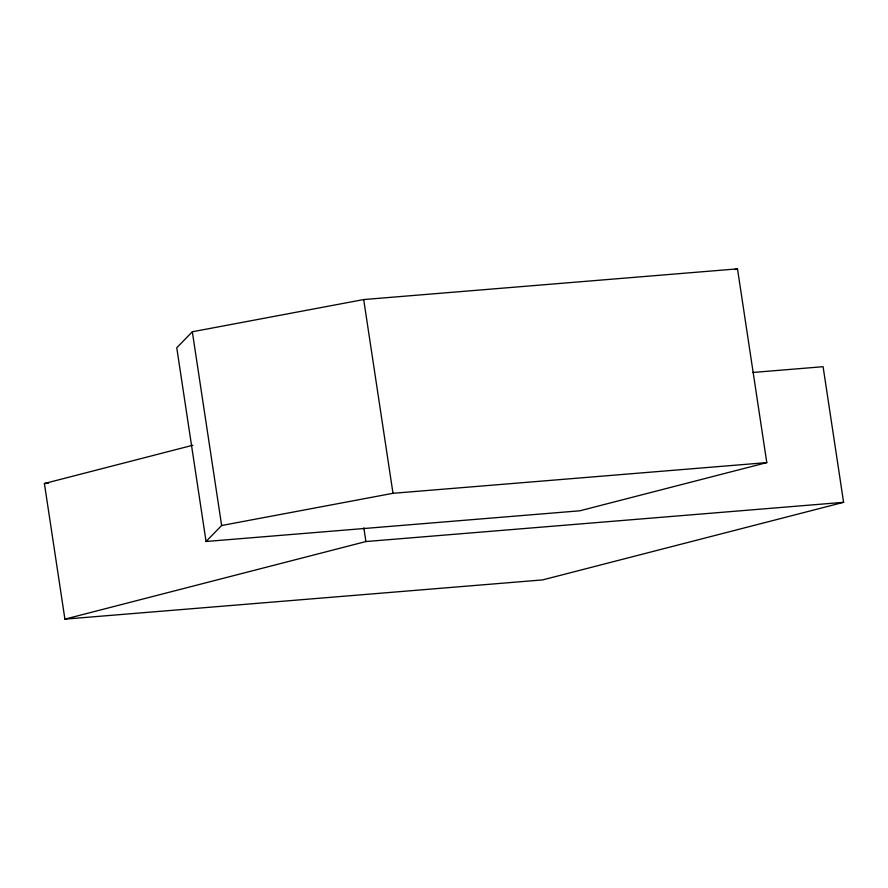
<?xml version="1.0" encoding="UTF-8"?>
<svg xmlns="http://www.w3.org/2000/svg" width="888" height="888" viewBox="0 0 888 888"><rect width="100%" height="100%" fill="white"/><g stroke="black" fill="none" stroke-linecap="round" stroke-linejoin="round"><path stroke-width="1.33" d="M192.33 331.768L176.756 347.752L206.06 541.491L579.853 510.8L766.788 462.615L737.495 268.864L363.692 299.556L192.33 331.768L221.634 525.518L206.06 541.491M734.82 269.552L737.495 268.864M752.68 372.483L823.087 366.7L843.6 502.319L542.612 579.908L64.913 619.136L44.4 483.516L192.885 445.232M64.913 619.136L365.9 541.547L843.6 502.319M221.634 525.518L392.996 493.306L766.788 462.615M44.4 483.516L48.54 483.172M363.692 299.556L392.996 493.306M363.825 527.849L365.9 541.547"/></g></svg>
